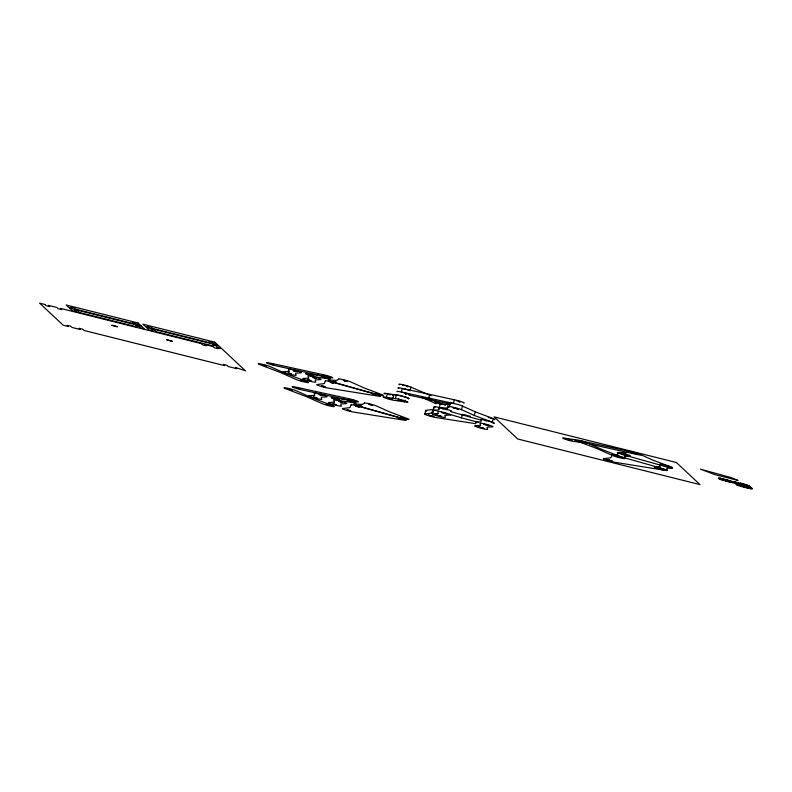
<?xml version="1.0" encoding="UTF-8"?>
<svg xmlns="http://www.w3.org/2000/svg" width="792" height="792" viewBox="0 0 792 792"><rect width="100%" height="100%" fill="white"/><g stroke="black" fill="none" stroke-linecap="round" stroke-linejoin="round"><path stroke-width="1.19" d="M386.407 397.277L395.347 398.614A6.732 0.634 15 0 1 405.712 401.089A6.732 0.634 15 0 1 404.544 401.851L395.594 400.514A6.732 0.634 15 0 1 385.229 398.039A6.732 0.634 15 0 1 386.407 397.277L387.377 393.654L396.317 394.99A6.732 0.634 15 0 1 404.9 396.891A6.732 0.634 15 0 1 408.325 398.673M392.842 398.633L393.812 395.02M395.347 398.614L396.317 394.99M398.099 400.495L398.584 398.683M454.351 399.792L402.287 388.417L401.316 392.04L453.38 403.405L454.351 399.792A6.732 0.634 15 0 1 461.944 401.861A6.732 0.634 15 0 1 463.756 403.088M404.544 401.851L405.029 400.039M399.623 384.773A6.732 0.634 15 0 1 402.178 384.565A6.732 0.634 15 0 1 410.998 387.149L410.028 390.773A6.732 0.634 15 0 0 401.079 388.159A6.732 0.634 15 0 0 398.802 388.456M428.69 398.376L429.66 394.753M424.849 413.988L425.819 410.365L433.204 409.424L434.263 406.712L432.234 413.038L424.849 413.988A6.732 0.634 15 0 0 428.244 415.632A6.732 0.634 15 0 0 436.224 417.572L475.645 423.71M432.234 413.038L433.204 409.424M450.292 403.078L448.292 404.464L440.283 404.088L439.312 407.712L447.322 408.088L449.321 406.702L450.292 403.078A6.732 0.634 15 0 1 457.885 404.514A6.732 0.634 15 0 1 463.072 406.702M446.876 404.801L447.361 402.989M447.322 408.088L448.292 404.464M493.258 418.592L492.287 422.215L474.299 415.444L461.498 409.682L462.469 406.068L475.269 411.83L493.258 418.592A6.732 0.634 15 0 1 493.941 419.562M478.685 422.423L461.459 417.839L462.429 414.216M474.299 415.444L475.269 411.83M624.967 458.499L624.442 456.44L630.105 456.103A6.732 0.634 15 0 0 625.165 453.964A6.732 0.634 15 0 0 617.423 452.489A6.732 0.634 15 0 0 623.967 454.935L664.27 466.221A6.732 0.634 15 0 0 672.547 467.904A6.732 0.634 15 0 0 666.676 465.577A6.732 0.634 15 0 0 659.657 464.389L660.191 466.478L654.538 466.854A6.732 0.634 15 0 0 659.479 468.993A6.732 0.634 15 0 0 667.23 470.478A6.732 0.634 15 0 0 660.805 468.052L620.463 456.697A6.732 0.634 15 0 0 611.978 455.083L610.909 457.756L603.524 458.697A6.732 0.634 15 0 0 606.919 460.35A6.732 0.634 15 0 0 614.899 462.29L665.042 470.329M111.86 325.274L117.434 326.769L111.86 325.314M607.038 459.776L611.206 460.875M612.592 461.3L608.464 460.202M631.679 452.46L634.847 453.024M663.528 469.468L660.874 468.864M668.943 466.844L663.369 465.35L668.943 466.825M313.78 375.913L311.731 375.527M312.771 377.24L314.365 377.546L313.81 377.368M307.375 379.843L308.87 380.13M316.374 378.239L314.978 377.982M310.959 380.853L309.187 380.487M288.644 389.06L292.268 390.03L288.635 389.1M332.828 381.417L334.531 381.714M343.411 380.308L345.332 380.665M323.225 386.516L325.027 386.833M339.431 399.94L335.877 399L339.461 399.891M338.441 401.247L342.055 402.217M333.046 403.861L336.669 404.831M342.025 402.267L338.451 401.306M336.63 404.87L333.056 403.91M375.101 393.208L378.715 394.178M378.685 394.218L377.21 393.921M369.082 404.326L372.695 405.296L369.072 404.365M400.772 417.216L404.385 418.186M401.603 418.978L398.02 418.047L401.643 419.017M404.375 418.226L400.762 417.255M736.204 484.189L736.966 484.526M752.39 488.812L751.459 488.506M734.382 482.684L735.263 482.873M263.399 365.201L266.162 365.894L264.399 365.627M273.121 364.617L274.289 364.775M310.613 375.081L311.484 375.151M313.315 375.804L312.741 375.735M313.206 377.348L313.899 377.438M324.898 375.735L325.69 375.794M315.919 378.13L314.068 377.784M300.762 380.447L301.386 380.467M307.811 379.952L308.593 380.061M310.523 380.734L310.018 380.675M343.847 380.427L345.837 380.813M375.537 393.317L376.695 393.515M378.368 394.208L375.923 393.604M374.675 394.842L375.527 394.871M567.775 439.372L570.517 440.114M570.478 440.164L566.369 438.996L571.923 440.5L568.755 439.946M622.512 453.925L623.888 454.123M608.464 460.142L609.622 460.34M611.167 460.924L610.127 460.756M664.795 465.696L667.537 466.438M667.498 466.488L664.825 465.775M659.399 468.31L660.558 468.498M662.132 469.092L661.072 468.913M481.16 421.79L475.863 422.146A6.732 0.634 15 0 0 476.438 422.809M493.693 423.215L492.99 423.265A6.732 0.634 15 0 0 489.199 421.205A6.732 0.634 15 0 0 480.982 419.671L481.15 420.324M672.378 467.933L666.725 468.3L667.26 470.398M433.59 410.236L438.53 409.949M450.717 411.434L451.42 411.394A6.732 0.634 15 0 0 444.936 408.82A6.732 0.634 15 0 0 439.204 408.207M612.266 454.945L617.918 454.618L617.394 452.559M624.136 454.618L623.165 454.301L625.71 455.004M569.903 440.243L568.399 439.798L570.953 440.51M575.002 439.699L566.052 438.372A6.732 0.634 15 0 0 564.884 439.134A6.732 0.634 15 0 0 575.239 441.609L584.189 442.946A6.732 0.634 15 0 0 586.585 442.649A6.732 0.634 15 0 0 577.21 439.986A6.732 0.634 15 0 0 576.2 440.679L597.118 448.648L612.81 455.608M743.599 484.07L745.252 484.466M740.51 486.169L741.965 486.615M747.915 486.872L746.836 486.446M617.988 452.42L626.007 452.806L628.066 451.381A6.732 0.634 15 0 1 634.531 452.559A6.732 0.634 15 0 1 640.886 454.796A6.732 0.634 15 0 1 636.55 454.37L589.862 444.104M274.19 364.825L273.587 364.726M722.146 480.002L722.433 480.011A7.534 0.713 15 0 0 733.649 482.417A7.534 0.713 15 0 0 723.086 478.922A7.534 0.713 15 0 0 722.413 480.011M728.907 480.427L730.333 480.883M405.643 393.98L406.187 393.961L405.484 393.951M490.693 418.522L491.238 418.503L490.703 418.196M485.08 420.602L486.813 420.928M439.52 404.078L440.827 404.326M407.395 386.714L408.127 386.724L407.415 386.338M719.73 478.19L720.274 478.269M733.036 482.704L731.462 482.318M310.593 374.923L311.573 375.17M388.397 394.317L390.555 394.792M439.669 404.098L440.58 404.276M720.294 478.269L721.304 478.576M722.413 478.665L723.73 478.982M718.384 478.21L719.552 478.378M725.809 479.477L727.204 479.843M718.314 478.408L719.146 478.596M719.611 479.081L720.176 479.18M733.135 481.813L732.59 481.714M723.442 480.427L722.215 480.061M734.432 482.486L733.62 482.298M726.898 481.407L725.601 481.061M734.194 482.783L733.224 482.516M746.49 484.981L748.093 485.427L747.608 485.397M737.243 483.665L735.629 483.219M272.903 364.28L271.646 364.033L272.171 364.35M294.525 370.715L293.674 370.587L294.268 370.894M327.195 376.428C327.274 376.012 328.987 376.814 327.126 376.408M323.958 377.338L325.76 377.665L324.621 377.497M345.708 381.081L347.025 381.279L345.609 381.061M288.674 373.151L288.832 373.18M333.986 381.536L333.274 381.546L334.353 381.942M332.62 382.942L333.68 383.09L332.541 382.922M302.029 380.942L303.96 381.259L301.287 380.724M373.388 394.208L372.784 394.139L373.963 394.624M374.557 394.772L375.962 395L374.012 394.307M737.134 482.387L738.411 482.684M740.401 483.12L741.797 483.486M733.996 482.417L734.758 482.585M739.758 484.555L738.471 484.179M749.668 486.219L748.975 486.05M739.976 484.684L741.282 484.991M736.312 484.189L737.283 484.457M749.875 486.615L748.945 486.367A7.534 0.713 15 0 1 736.857 483.526A7.534 0.713 15 0 1 739.797 483.07A7.534 0.713 15 0 1 748.945 486.367M746.569 486.258L744.945 485.803M736.204 484.526L737.005 484.704M737.639 485.229L738.154 485.318M745.074 487.565L743.737 487.219M752.103 488.842L751.143 488.585A7.534 0.713 15 0 1 738.827 485.585A7.534 0.713 15 0 1 742.668 485.397A7.534 0.713 15 0 1 751.143 488.585M748.43 488.357L747.202 488.07M749.242 487.327L750.816 487.773L750.272 487.724M739.183 485.714L737.609 485.268M323.839 377.032L322.631 376.804L323.116 377.091M290.357 373.824L291.406 373.973L289.09 373.547M335.402 382.199L336.452 382.348L334.848 382.071M332.709 382.962L331.967 382.793L332.63 382.991M322.829 386.397L321.403 385.902L322.384 386.258M403.702 385.308L402.623 385.318M459.588 401.95L458.885 401.811M731.62 481.328L733.174 481.774M721.146 479.566L719.591 479.12M743.441 485.526L744.727 485.833M264.191 365.26L263.439 365.231M302.395 380.675L300.366 380.279L301.396 380.714M272.24 364.122L271.131 363.914L273.052 364.647M323.265 376.893L322.146 376.745L323.958 377.378M263.786 365.132L265.152 365.468M409.127 395.149L450.509 404.108M265.459 365.855L266.577 366.053L265.686 365.686M309.583 380.586L310.177 380.764M373.478 394.228L372.369 394.02L373.408 394.456M323.799 386.654L324.581 386.763L323.878 386.417M631.085 451.737L579.021 440.372M622.591 453.974L626.68 455.004L621.126 453.489L623.908 454.549M743.233 485.506L741.787 485.031M346.094 381.209L345.094 380.962M264.983 365.746L265.657 365.944M333.759 381.487L334.432 381.685M335.521 382.279L334.947 382.1M373.27 394.139L374.042 394.367M326.522 375.962L324.502 375.566L325.532 376.002M272.666 364.538L273.685 364.795M295.782 371.349L295.129 371.151M331.363 382.358L330.066 382.17L331.749 382.457M288.832 373.131L289.486 373.329M301.376 380.417L301.94 380.596M322.453 386.001L323.007 386.169M456.568 400.683L458.36 401.138M444.302 409.048L442.807 409.058M326.928 376.418L326.284 376.22L326.799 376.388M294.614 370.735L293.268 370.468L294.733 371.042M324.591 377.537L324.057 377.368M748.47 485.763L749.836 486.209M272.389 364.112L274.279 364.667L273.666 364.508M294.495 370.666L295.01 370.834M311.454 375.101L312.098 375.26M634.679 453.39L637.253 453.955L633.105 452.806L635.837 453.588L634.758 453.143M624.007 454.43L625.274 454.608L623.987 454.153M751.024 488.07L752.034 488.337M737.402 484.971L736.451 484.724M751.42 488.327L752.113 488.367M733.293 482.051L734.144 482.09M719.473 478.843L718.522 478.596M308.781 380.061L310.157 380.447M733.719 482.13L734.59 482.377M568.399 439.798L570.497 440.322M623.165 454.301L625.254 454.826M634.887 453.588L631.689 452.48M581.209 441.718L582.486 441.896L579.764 441.154L583.892 442.282L581.199 441.431M314.305 377.487L314.82 377.626M661.181 469.082L657.974 467.953L663.548 469.438M309.454 380.596L307.385 379.893M610.236 460.924L609.444 460.706M323.799 376.972L325.225 377.408L324.512 377.22M295.159 371.2L294.159 370.913M331.719 382.407L332.719 382.694M660.548 468.359L661.142 468.517M331.492 382.704L332.006 382.843M289.456 373.279L290.565 373.606M609.612 460.192L612.612 461.271M302 380.566L302.524 380.714M405.167 385.645L406.751 386.11M488.288 417.433L489.614 417.81M451.004 411.741L480.952 420.126M431.957 411.88L433.283 412.256M463.577 414.523L470.468 416.354M581.288 441.312L578.328 440.827L581.12 441.837M326.294 376.259L324.938 375.764M323.938 377.012L324.572 377.19M374.161 394.713L373.18 394.426M345.124 380.932L343.441 380.388M660.677 468.815L659.399 468.369M334.729 381.764L335.808 382.11L335.303 381.932M376.992 393.594L377.527 393.703M314.662 377.626L315.196 377.735M314.483 377.853L313.236 377.428L314.097 377.744M309.088 380.457L308.524 380.289M734.045 482.239L734.788 482.269M749.143 486.268L750.024 486.526M345.401 380.724L346.658 381.091L345.876 380.863M445.579 409.365L447.094 409.84M609.632 460.617L607.048 459.815M314.761 377.645L315.949 378.081M289.783 373.408L290.337 373.527M323.403 386.278L323.958 386.397M733.6 482.457L734.392 482.665L733.897 482.427M719.166 478.437L718.453 478.229M568.844 439.827L567.795 439.451M661.053 468.636L662.142 469.042M323.661 377.259L322.968 377.091M312.266 375.349L312.949 375.517M273.2 364.36L273.775 364.488M374.438 394.465L375.487 394.842M323.502 386.308L324.987 386.803M449.886 414.394L461.459 417.839M311.355 375.418L311.226 375.378M295.406 370.943L296.832 371.448L295.921 371.111M332.244 382.595L332.69 382.734M289.209 373.537L287.793 373.052L288.852 373.468M309.563 380.308L310.989 380.813M302.534 380.754L302.801 380.843M344.738 380.823L343.837 380.467M312.454 375.408L313.79 375.883M331.115 382.595L330.957 382.487M301.663 380.794L300.782 380.457M377.467 393.733L378.279 394.05M376.329 393.683L375.566 393.396M315.434 377.804L316.384 378.21M458.895 401.297L460.489 401.94M333.977 381.833L332.868 381.447M736.223 482.358L734.699 482.001L735.362 482.269M748.371 486.377L749.004 486.585L747.499 486.278M376.15 393.624L375.121 393.277M309.929 380.427L310.632 380.615M738.936 484.615L737.372 484.239L737.966 484.486M750.46 488.555L751.044 488.753L749.499 488.426M312.8 375.517L313.355 375.755M308.355 380.239L307.821 380.012M732.471 482.467L733.026 482.655M719.789 478.249L720.294 478.427M405.058 393.426L406.177 393.941L405.276 393.505M392.337 395.347L392.99 395.614M670.963 466.924L652.974 460.162L640.174 454.4M431.095 395.792L410.998 387.149M427.918 398.574L445.54 405.286M624.205 454.558L625.185 454.875M586.763 442.728L602.455 449.688L623.373 457.657A6.732 0.634 15 0 1 620.849 458.033A6.732 0.634 15 0 1 611.978 455.083M421.502 397.198L436.075 403.653M730.145 482.071L728.699 481.754M438.718 407.85L439.174 409.642M397.247 391.793A6.732 0.634 15 0 1 403.979 392.713A6.732 0.634 15 0 1 409.068 395.04M396.465 395.594A6.732 0.634 15 0 1 402.475 396.267A6.732 0.634 15 0 1 408.296 398.752M435.996 403.623A6.732 0.634 15 0 1 441.332 404.078M435.006 407.316A6.732 0.634 15 0 1 438.976 407.435M385.249 394.06A6.732 0.634 15 0 1 387.377 393.654M433.689 410.682A6.732 0.634 15 0 1 436.669 410.672M426.601 411.078A6.732 0.634 15 0 1 425.819 410.365M449.321 406.702A6.732 0.634 15 0 1 454.509 407.504A6.732 0.634 15 0 1 461.498 409.682M440.005 404.494A6.732 0.634 15 0 1 440.283 404.088M325.363 380.873L324.304 383.585L316.919 384.536A6.732 0.634 15 0 0 320.315 386.179A6.732 0.634 15 0 0 328.284 388.12L378.428 396.158A6.732 0.634 15 0 0 380.249 395.921A6.732 0.634 15 0 0 374.19 393.891L333.848 382.526A6.732 0.634 15 0 0 325.363 380.873M351.034 404.89L349.975 407.603L342.589 408.553A6.732 0.634 15 0 0 345.985 410.197A6.732 0.634 15 0 0 353.965 412.137L404.098 420.176A6.732 0.634 15 0 0 405.92 419.938A6.732 0.634 15 0 0 399.871 417.899L359.528 406.543A6.732 0.634 15 0 0 351.034 404.89M386.724 397.901L392.278 399.425L386.773 397.891M398.693 399.683L404.247 401.207L398.742 399.673M428.383 415.048L433.937 416.572L428.432 415.038M436.055 414.929L441.609 416.443L436.105 414.909M441.481 412.404L447.034 413.919L441.481 412.404M453.024 407.712L458.578 409.236L453.073 407.702M478.348 426.829L483.902 428.353L478.348 426.829M483.744 424.225L489.298 425.75L483.793 424.215M166.637 339.758L172.191 341.273L166.637 339.758M615.711 456.014L621.265 457.528L615.711 456.014M338.748 379.031L336.748 380.417L328.739 380.041A6.732 0.634 15 0 0 334.709 382.556L375.012 393.832A6.732 0.634 15 0 0 382.397 395.515A6.732 0.634 15 0 0 381.704 394.545L363.726 387.773L350.915 382.011A6.732 0.634 15 0 0 343.936 379.833A6.732 0.634 15 0 0 338.748 379.031M364.419 403.049L362.419 404.435L354.41 404.059A6.732 0.634 15 0 0 360.38 406.573L400.683 417.849A6.732 0.634 15 0 0 408.068 419.532A6.732 0.634 15 0 0 407.375 418.552L389.397 411.791L376.586 406.029A6.732 0.634 15 0 0 369.607 403.851A6.732 0.634 15 0 0 364.419 403.049M296.812 387.932L300.396 388.912L296.812 387.932M318.909 394.485L322.493 395.495L318.938 394.475M313.483 397.01L317.077 397.98L313.523 397M326.037 404.296L329.63 405.266L326.106 404.286M350.173 399.584L353.767 400.564L350.242 399.574M347.837 400.702L351.43 401.673L347.906 400.693M355.757 406.128L359.35 407.108L355.826 406.128M358.528 405.385L362.122 406.365L358.558 405.385M347.104 409.87L350.698 410.85L347.183 409.87M617.126 456.39L619.849 457.132L617.196 456.39M308.613 378.13L302.96 378.507A6.732 0.634 15 0 0 308.316 380.764A6.732 0.634 15 0 0 315.681 382.051L315.137 379.952L320.79 379.576A6.732 0.634 15 0 0 315.444 377.319A6.732 0.634 15 0 0 308.078 376.032L308.613 378.13M334.283 402.148L328.63 402.514A6.732 0.634 15 0 0 333.986 404.781A6.732 0.634 15 0 0 341.352 406.068L340.817 403.969L346.46 403.593A6.732 0.634 15 0 0 341.114 401.336A6.732 0.634 15 0 0 333.749 400.049L334.283 402.148M480.546 425.393L474.893 425.759A6.732 0.634 15 0 0 480.249 428.026A6.732 0.634 15 0 0 487.615 429.313L487.07 427.215L492.723 426.838A6.732 0.634 15 0 0 487.377 424.581A6.732 0.634 15 0 0 480.011 423.294L480.546 425.393M289.04 371.329L283.387 371.656A6.732 0.634 15 0 0 288.704 373.913A6.732 0.634 15 0 0 296.089 375.21L295.574 373.151L301.227 372.824A6.732 0.634 15 0 0 295.901 370.567A6.732 0.634 15 0 0 288.516 369.27L289.04 371.329M314.711 395.347L309.058 395.673A6.732 0.634 15 0 0 314.384 397.93A6.732 0.634 15 0 0 321.77 399.227L321.245 397.168L326.898 396.832A6.732 0.634 15 0 0 321.582 394.574A6.732 0.634 15 0 0 314.196 393.287L314.711 395.347M438.273 413.523L432.62 413.86A6.732 0.634 15 0 0 437.936 416.107A6.732 0.634 15 0 0 445.322 417.404L444.797 415.345L450.45 415.018A6.732 0.634 15 0 0 445.134 412.761A6.732 0.634 15 0 0 437.748 411.464L438.273 413.523M621.274 453.469L622.116 453.677L621.235 453.46M317.839 375.349L308.89 374.022A6.732 0.634 15 0 0 307.722 374.774A6.732 0.634 15 0 0 318.077 377.259L327.027 378.586A6.732 0.634 15 0 0 328.195 377.833A6.732 0.634 15 0 0 317.839 375.349M343.51 399.366L334.561 398.029A6.732 0.634 15 0 0 333.392 398.792A6.732 0.634 15 0 0 343.758 401.277L352.697 402.603A6.732 0.634 15 0 0 353.875 401.841A6.732 0.634 15 0 0 343.51 399.366M322.898 374.616L270.834 363.251A6.732 0.634 15 0 0 267.023 363.142A6.732 0.634 15 0 0 276.299 365.884L328.363 377.249A6.732 0.634 15 0 0 332.165 377.358A6.732 0.634 15 0 0 322.898 374.616M348.569 398.633L296.505 387.268A6.732 0.634 15 0 0 292.693 387.159A6.732 0.634 15 0 0 301.97 389.902L354.034 401.267A6.732 0.634 15 0 0 357.845 401.376A6.732 0.634 15 0 0 348.569 398.633M138.095 322.968L66.142 304.969L68.845 307.494L72.379 308.385L71.032 307.118L74.626 308.019L75.983 309.286L133.67 323.72L132.314 322.453L140.798 325.502L138.095 322.968M214.84 342.174L142.887 324.175L145.599 326.7L149.134 327.591L147.777 326.324L151.371 327.225L152.727 328.492L210.415 342.926L209.058 341.659L212.662 342.56L214.008 343.827L217.543 344.708L214.84 342.174M141.52 326.175L69.567 308.177L72.28 310.702L75.814 311.593L74.458 310.325L78.052 311.226L79.408 312.493L137.095 326.928L135.739 325.661L139.343 326.561L140.689 327.829L144.223 328.71L141.52 326.175M218.265 345.381L146.312 327.383L149.025 329.908L152.559 330.799L151.203 329.531L154.806 330.432L156.153 331.7L213.84 346.134L212.494 344.867L216.087 345.767L217.444 347.035L220.978 347.916L218.265 345.381M44.788 304.445L39.6 303.148L63.231 325.255L68.419 326.552L67.073 325.284L70.666 326.185L72.022 327.452L80.438 329.561L79.091 328.294L82.685 329.195L84.041 330.462L224.7 365.656L223.354 364.399L226.948 365.3L228.304 366.557L236.719 368.666L235.373 367.399L245.51 370.864L221.879 348.757L216.681 347.46L218.038 348.728L214.444 347.827L213.088 346.559L204.673 344.451L206.019 345.718L202.425 344.817L201.069 343.55L60.4 308.355L61.756 309.623L58.163 308.722L56.806 307.454L48.391 305.346L49.738 306.613L46.144 305.712L44.788 304.445M676.368 462.488L494.089 416.879L517.721 438.986L699.999 484.605L676.368 462.488M737.847 480.378L715.057 474.675L700.356 469.141L731.422 477.655L737.847 480.378M307.048 381.665L286.13 373.685L270.438 366.726A6.732 0.634 15 0 0 261.023 364.013A6.732 0.634 15 0 0 259.875 364.676L280.794 372.656L296.485 379.615A6.732 0.634 15 0 0 305.9 382.318A6.732 0.634 15 0 0 307.048 381.665M332.719 405.672L311.8 397.703L296.109 390.743A6.732 0.634 15 0 0 286.694 388.03A6.732 0.634 15 0 0 285.546 388.694L306.464 396.663L322.156 403.623A6.732 0.634 15 0 0 331.571 406.336A6.732 0.634 15 0 0 332.719 405.672"/></g></svg>
